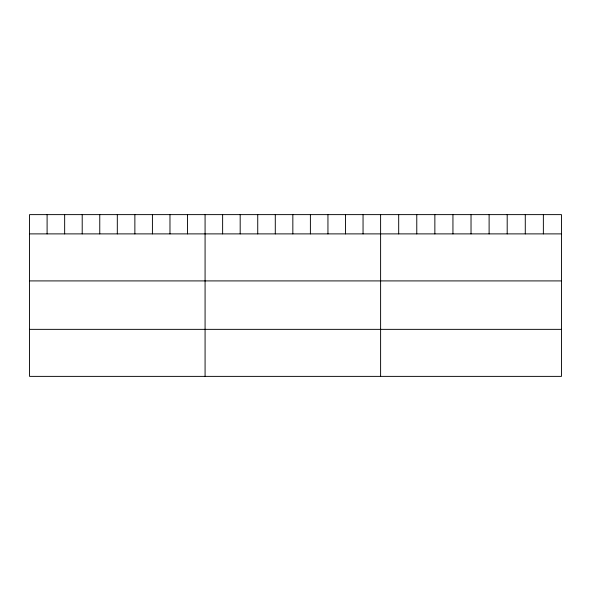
<?xml version="1.0" encoding="UTF-8"?>
<svg xmlns="http://www.w3.org/2000/svg" width="591" height="591" viewBox="0 0 591 591"><rect width="100%" height="100%" fill="white"/><g stroke="black" fill="none" stroke-linecap="round" stroke-linejoin="round"><path stroke-width="0.89" d="M561.45 233.888L561.45 376.378L29.55 376.378L29.55 214.622L561.45 214.622L561.45 233.888L29.55 233.888M29.55 280.91L561.45 280.91M29.55 329.357L561.45 329.357M543.365 214.622L543.365 233.888M525.281 214.622L525.281 233.888M507.196 214.622L507.196 233.888M489.112 214.622L489.112 233.888M471.027 214.622L471.027 233.888M452.942 214.622L452.942 233.888M434.858 214.622L434.858 233.888M416.773 214.622L416.773 233.888M398.689 214.622L398.689 233.888M380.604 214.622L380.604 376.378M363.051 214.622L363.051 233.888M345.499 214.622L345.499 233.888M327.946 214.622L327.946 233.888M310.393 214.622L310.393 233.888M292.84 214.622L292.84 233.888M275.288 214.622L275.288 233.888M257.735 214.622L257.735 233.888M240.182 214.622L240.182 233.888M222.63 214.622L222.63 233.888M205.077 214.622L205.077 376.378M187.524 214.622L187.524 233.888M169.972 214.622L169.972 233.888M152.419 214.622L152.419 233.888M134.866 214.622L134.866 233.888M117.314 214.622L117.314 233.888M99.761 214.622L99.761 233.888M82.208 214.622L82.208 233.888M64.655 214.622L64.655 233.888M47.103 214.622L47.103 233.888"/></g></svg>
